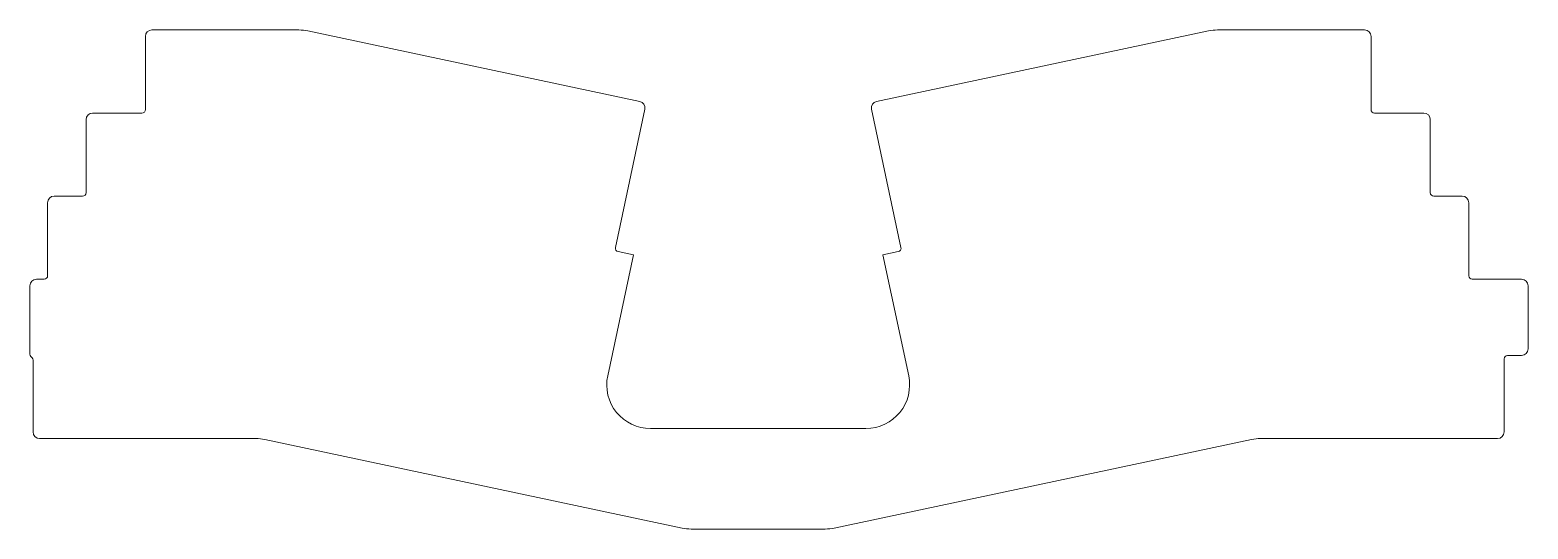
# Model space of a CAD drawing. Header units: millimetres. Extents: x -172 to 172, y -57 to 57.
import ezdxf

# ---------------------------------------------------------------- set-up
doc = ezdxf.new("R2010")
doc.units = ezdxf.units.MM
doc.layers.add('Fillet002', color=7, linetype='CONTINUOUS', lineweight=5, true_color=0xffffff)

msp = doc.modelspace()

# ---------------------------------------------------------------- linework, layer by layer
at = {"layer": 'Fillet002'}
for p, q in [((-145.1495, 55.7068), (-145.1495, 38.9568)), ((-109.9995, 57.2068), (-143.6495, 57.2068)), ((-31.8866, 40.8268), (-107.9205, 56.9883)), ((98.3955, 56.9883), (22.3616, 40.8268)), ((134.1245, 57.2069), (100.4745, 57.2069)), ((135.6245, 38.9569), (135.6245, 55.7069)), ((-145.9495, 38.1568), (-157.2235, 38.1568)), ((-37.4689, 7.3496), (-30.7313, 39.0477)), ((21.2063, 39.0477), (27.9439, 7.3496)), ((147.6985, 38.1569), (136.4245, 38.1569)), ((-158.7235, 36.6568), (-158.7235, 19.9069)), ((149.1985, 19.9068), (149.1985, 36.6569)), ((-167.5345, 17.6069), (-167.5345, 0.8569)), ((-159.5235, 19.1069), (-166.0345, 19.1069)), ((156.5095, 19.1068), (149.9985, 19.1068)), ((158.0095, 0.8569), (158.0095, 17.6068)), ((-39.232, -22.0779), (-33.3375, 5.6536)), ((-33.3375, 5.6536), (-36.8527, 6.4007)), ((27.3277, 6.4007), (23.8125, 5.6536)), ((23.8125, 5.6536), (29.707, -22.0779)), ((-168.3345, 0.0569), (-170.0845, 0.0569)), ((170.0845, 0.0569), (158.8095, 0.0569)), ((-171.5845, -1.4431), (-171.5845, -17.1019)), ((171.5845, -15.9056), (171.5845, -1.4431)), ((-171.3775, -17.6382), (-171.0775, -17.971)), ((-170.8705, -18.5072), (-170.8705, -34.95565)), ((166.1085, -34.95565), (166.1085, -18.2056)), ((166.9085, -17.4056), (170.0845, -17.4056)), ((19.9255, -34.15704), (-29.4505, -34.15704)), ((-169.3705, -36.45565), (-119.8445, -36.45565)), ((-117.7655, -36.67417), (-22.194, -56.9884)), ((12.669, -56.9884), (108.2405, -36.67417)), ((110.3195, -36.45565), (164.6085, -36.45565)), ((-20.1149, -57.2069), (10.5899, -57.2069))]:
    msp.add_line(p, q, dxfattribs=at)
for centre, radius, start, end in [((-143.6495, 55.7068), 1.5, 90, 180), ((-109.9995, 47.2069), 10, 78, 90), ((100.4745, 47.2069), 10, 90, 102), ((134.1245, 55.7069), 1.5, 0, 90), ((-157.2235, 36.6568), 1.5, 90, 180), ((-145.9495, 38.9568), 0.8, -90, 0), ((-32.1985, 39.3596), 1.5, -12, 78), ((22.6735, 39.3596), 1.5, 102, -168), ((136.4245, 38.9569), 0.8, 180, -90), ((147.6985, 36.6569), 1.5, 0, 90), ((-166.0345, 17.6069), 1.5, 90, 180), ((-159.5235, 19.9069), 0.8, -90, 0), ((149.9985, 19.9068), 0.8, 180, -90), ((156.5095, 17.6068), 1.5, 0, 90), ((-36.6864, 7.1833), 0.8, 168, -102), ((27.1614, 7.1833), 0.8, -78, 12), ((-170.0845, -1.4431), 1.5, 90, 180), ((-168.3345, 0.8569), 0.8, -90, 0), ((158.8095, 0.8569), 0.8, 180, -90), ((170.0845, -1.4431), 1.5, 0, 90), ((-170.7845, -17.1019), 0.8, 180, -137.909), ((170.0845, -15.9056), 1.5, -90, 0), ((-171.6705, -18.5072), 0.8, 0, 42.0913), ((166.9085, -18.2056), 0.8, 90, 180), ((-29.4505, -24.157), 10, 168, -90), ((19.9255, -24.157), 10, -90, 12), ((-169.3705, -34.95565), 1.5, 180, -90), ((-119.8445, -46.4556), 10, 78, 90), ((110.3195, -46.4556), 10, 90, 102), ((164.6085, -34.95565), 1.5, -90, 0), ((-20.1149, -47.2069), 10, -102, -90), ((10.5899, -47.2069), 10, -90, -78)]:
    msp.add_arc(centre, radius, start, end, dxfattribs=at)

doc.saveas('drawing.dxf')
